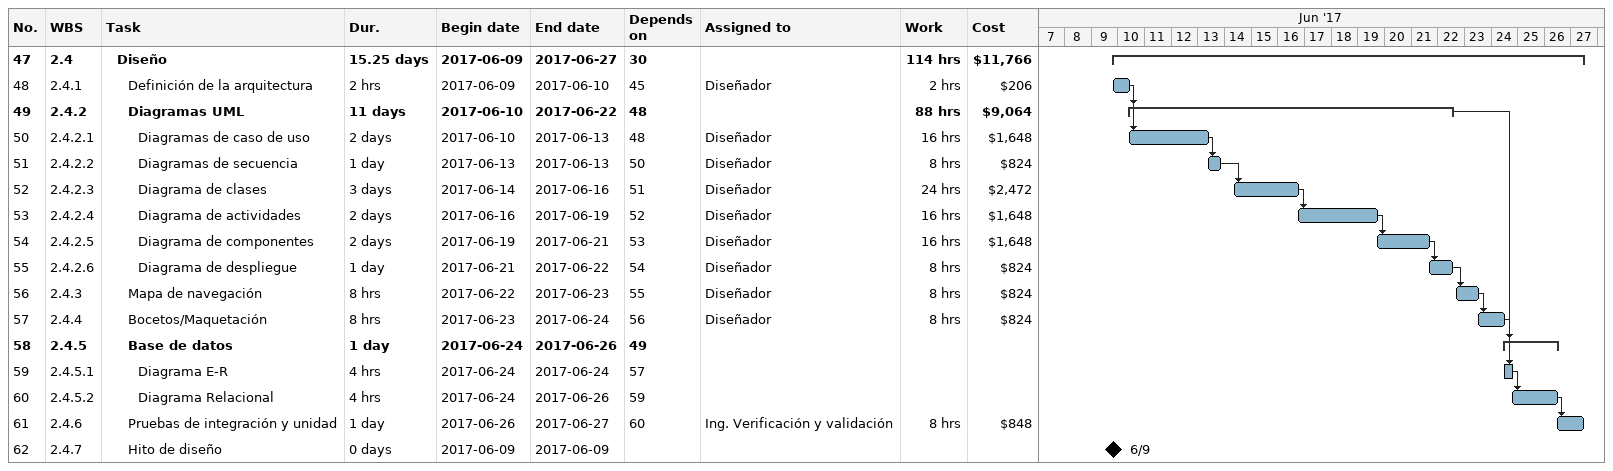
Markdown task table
| ID | WBS | Task | Duration | Start | Finish | Predecessors | Resources | Work (h) | Cost ($) |
|---|---|---|---|---|---|---|---|---|---|
| 47 | 2.4 | **Diseño** | 15.25d | 2017-06-09 | 2017-06-27 | 30 |  | 114 | 11766 |
| 48 | 2.4.1 | Definición de la arquitectura | 2h | 2017-06-09 | 2017-06-10 | 45 | Diseñador | 2 | 206 |
| 49 | 2.4.2 | **Diagramas UML** | 11d | 2017-06-10 | 2017-06-22 | 48 |  | 88 | 9064 |
| 50 | 2.4.2.1 | Diagramas de caso de uso | 2d | 2017-06-10 | 2017-06-13 | 48 | Diseñador | 16 | 1648 |
| 51 | 2.4.2.2 | Diagramas de secuencia | 1d | 2017-06-13 | 2017-06-13 | 50 | Diseñador | 8 | 824 |
| 52 | 2.4.2.3 | Diagrama de clases | 3d | 2017-06-14 | 2017-06-16 | 51 | Diseñador | 24 | 2472 |
| 53 | 2.4.2.4 | Diagrama de actividades | 2d | 2017-06-16 | 2017-06-19 | 52 | Diseñador | 16 | 1648 |
| 54 | 2.4.2.5 | Diagrama de componentes | 2d | 2017-06-19 | 2017-06-21 | 53 | Diseñador | 16 | 1648 |
| 55 | 2.4.2.6 | Diagrama de despliegue | 1d | 2017-06-21 | 2017-06-22 | 54 | Diseñador | 8 | 824 |
| 56 | 2.4.3 | Mapa de navegación | 8h | 2017-06-22 | 2017-06-23 | 55 | Diseñador | 8 | 824 |
| 57 | 2.4.4 | Bocetos/Maquetación | 8h | 2017-06-23 | 2017-06-24 | 56 | Diseñador | 8 | 824 |
| 58 | 2.4.5 | **Base de datos** | 1d | 2017-06-24 | 2017-06-26 | 49 |  |  |  |
| 59 | 2.4.5.1 | Diagrama E-R | 4h | 2017-06-24 | 2017-06-24 | 57 |  |  |  |
| 60 | 2.4.5.2 | Diagrama Relacional | 4h | 2017-06-24 | 2017-06-26 | 59 |  |  |  |
| 61 | 2.4.6 | Pruebas de integración y unidad | 1d | 2017-06-26 | 2017-06-27 | 60 | Ing. Verificación y validación | 8 | 848 |
| 62 | 2.4.7 | Hito de diseño | 0d | 2017-06-09 | 2017-06-09 |  |  |  |  |
